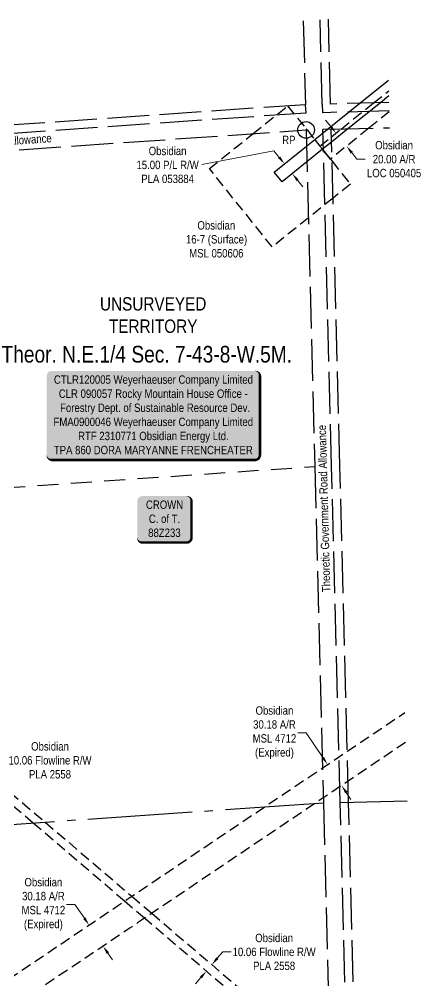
# Model space of a CAD drawing. Extents: x 624075 to 630566, y 5837004 to 5843820.
# Drawn here: x 625485 to 625965, y 5839336 to 5840485 of the extents above; entities that cross this region are included whole.
import ezdxf
from ezdxf.enums import TextEntityAlignment as Align

# ---------------------------------------------------------------- set-up
doc = ezdxf.new("R2010")
doc.units = 0
doc.header["$LTSCALE"] = 5
doc.header["$PDSIZE"] = 0.5
for name, pattern in [('foc-ACCESSROAD', [3.75, 2.5, -1.25]), ('foc-LSD', [8, 5, -3]), ('foc-QUARTERLINE', [33, 25, -3, 2, -3]), ('foc-UNSURVEYED', [12.5, 10, -2.5])]:
    doc.linetypes.add(name, pattern=pattern)
doc.layers.get('Defpoints').update_dxf_attribs({"color": 9})
for name, color, linetype in [('35', 37, 'Continuous'), ('AS-OWNER', 7, 'Continuous'), ('AS-SURFACE IMPACT', 7, 'Continuous'), ('C-AR', 13, 'foc-ACCESSROAD'), ('C-RW', 13, 'Continuous'), ('C-SYMBOL', 7, 'Continuous'), ('C-WS', 13, 'foc-ACCESSROAD'), ('C-WS-S', 13, 'Continuous'), ('L-ROAD-T', 7, 'Continuous'), ('L-SECQ', 8, 'foc-QUARTERLINE'), ('L-SECTION-LSD', 7, 'foc-LSD'), ('L-UNS-T', 3, 'Continuous'), ('L-USEC', 7, 'foc-UNSURVEYED')]:
    doc.layers.add(name, color=color, linetype=linetype)
doc.layers.add('C-RW-T', color=13, linetype='Continuous', lineweight=9)
doc.layers.add('C-WS-T', color=13, linetype='Continuous', lineweight=9)
doc.styles.add('175L', font='ARIALN.TTF', dxfattribs={"height": 20})
doc.styles.add('80', font='ARIALN.TTF', dxfattribs={"height": 10})
doc.styles.add('80CG', font='ARIALN.TTF', dxfattribs={"height": 10})
doc.styles.add('80L', font='ARIALN.TTF', dxfattribs={"height": 10})
doc.dimstyles.new('Compass 5 000', dxfattribs={"dimscale": 5, "dimtxt": 9, "dimasz": 2, "dimexe": 0.2, "dimexo": 0.0625, "dimgap": 0.5, "dimtad": 0, "dimtih": 1, "dimtoh": 1, "dimzin": 0, "dimdsep": 46, "dimtxsty": '80CG', "dimcen": 0.1, "dimse1": 1, "dimse2": 1, "dimclrd": 256, "dimclrt": 256, "dimaunit": 1, "dimadec": 4, "dimazin": 0, "dimtfac": 0.06, "dimtofl": 0, "dimtmove": 0, "dimatfit": 1, "dimfxl": 0.2, "dimtolj": 1, "dimtzin": 0, "dimlwd": -1, "dimarcsym": 0})

# ---------------------------------------------------------------- blocks, each defined once
blk = doc.blocks.new('*D58')
at = {"layer": 'C-WS-T', "transparency": 16777216}
for p, q in [((625551.4, 5839427), (625541.4, 5839427)), ((625562.6, 5839410.5), (625551.4, 5839427)), ((625590.6, 5839368.8), (625596.2, 5839360.5))]:
    blk.add_line(p, q, dxfattribs=at)
for points in [[(625564, 5839411.4), (625561.2, 5839409.5), (625568.2, 5839402.2)], [(625592, 5839369.8), (625589.2, 5839367.9), (625585, 5839377.1)]]:
    blk.add_solid(points, dxfattribs=at)
at = {"layer": 'Defpoints', "color": 0, "transparency": 16777216}
for p in [(625547.5, 5839388.3), (625585, 5839377.1), (625564.4, 5839363.2)]:
    blk.add_point(p, dxfattribs=at)
at = {"layer": 'C-WS-T', "transparency": 16777216, "insert": (625513.6, 5839427), "char_height": 10, "attachment_point": 5, "style": '80CG'}
blk.add_mtext('\\A1;Obsidian\\P30.18 A/R\\PMSL 4712\\P(Expired)', dxfattribs=at)
blk = doc.blocks.new('*D59')
at = {"layer": 'C-WS-T', "transparency": 16777216}
for p, q in [((625721.6, 5839362.5), (625728.1, 5839370.1)), ((625728.1, 5839370.1), (625738.1, 5839370.1)), ((625702.1, 5839339.6), (625695.6, 5839332))]:
    blk.add_line(p, q, dxfattribs=at)
for points in [[(625720.3, 5839363.6), (625722.9, 5839361.5), (625715.1, 5839354.9)], [(625700.8, 5839340.7), (625703.3, 5839338.5), (625708.6, 5839347.2)]]:
    blk.add_solid(points, dxfattribs=at)
at = {"layer": 'Defpoints', "color": 0, "transparency": 16777216}
for p in [(625708.6, 5839347.2), (625771.4, 5839306.8), (625764.9, 5839299.2)]:
    blk.add_point(p, dxfattribs=at)
at = {"layer": 'C-WS-T', "transparency": 16777216, "insert": (625789.6, 5839370.1), "char_height": 10, "attachment_point": 5, "style": '80CG'}
blk.add_mtext('\\A1;Obsidian\\P10.06 Flowline R/W\\PPLA 2558', dxfattribs=at)
blk = doc.blocks.new('*D60')
at = {"layer": 'C-WS-T', "transparency": 16777216}
for p, q in [((625453.5, 5839591.4), (625460, 5839599)), ((625460, 5839599), (625470, 5839599)), ((625434, 5839568.5), (625427.5, 5839560.9))]:
    blk.add_line(p, q, dxfattribs=at)
for points in [[(625452.3, 5839592.5), (625454.8, 5839590.3), (625447, 5839583.8)], [(625432.7, 5839569.6), (625435.2, 5839567.4), (625440.5, 5839576.1)]]:
    blk.add_solid(points, dxfattribs=at)
at = {"layer": 'Defpoints', "color": 0, "transparency": 16777216}
for p in [(625426.1, 5839601.7), (625419.5, 5839594), (625440.5, 5839576.1)]:
    blk.add_point(p, dxfattribs=at)
at = {"layer": 'C-WS-T', "transparency": 16777216, "insert": (625521.5, 5839599), "char_height": 10, "attachment_point": 5, "style": '80CG'}
blk.add_mtext('\\A1;Obsidian\\P10.06 Flowline R/W\\PPLA 2558', dxfattribs=at)
blk = doc.blocks.new('*D111')
at = {"layer": 'C-RW-T', "transparency": 16777216}
for p, q in [((625857.4, 5840356.3), (625851.1, 5840364.1)), ((625882.5, 5840325.2), (625888.7, 5840317.4)), ((625888.7, 5840317.4), (625898.7, 5840317.4))]:
    blk.add_line(p, q, dxfattribs=at)
for points in [[(625858.7, 5840357.4), (625856.1, 5840355.3), (625863.6, 5840348.6)], [(625883.8, 5840326.2), (625881.2, 5840324.1), (625876.2, 5840333)]]:
    blk.add_solid(points, dxfattribs=at)
at = {"layer": 'Defpoints', "color": 0, "transparency": 16777216}
for p in [(625863.3, 5840348.3), (625875.8, 5840332.7), (625876.2, 5840333)]:
    blk.add_point(p, dxfattribs=at)
at = {"layer": 'C-RW-T', "transparency": 16777216, "insert": (625933.1, 5840317.4), "char_height": 10, "attachment_point": 5, "style": '80CG'}
blk.add_mtext('\\A1;Obsidian\\P20.00 A/R\\PLOC 050405', dxfattribs=at)
blk = doc.blocks.new('*D112')
at = {"layer": 'C-RW-T', "transparency": 16777216}
for p, q in [((625827.9, 5839632.1), (625817.9, 5839632.1)), ((625847.9, 5839602.3), (625827.9, 5839632.1)), ((625875.9, 5839560.7), (625881.5, 5839552.4))]:
    blk.add_line(p, q, dxfattribs=at)
for points in [[(625849.3, 5839603.3), (625846.5, 5839601.4), (625853.5, 5839594)], [(625877.3, 5839561.6), (625874.5, 5839559.8), (625870.3, 5839569)]]:
    blk.add_solid(points, dxfattribs=at)
at = {"layer": 'Defpoints', "color": 0, "transparency": 16777216}
for p in [(625880.5, 5839612.2), (625853.5, 5839594), (625897.3, 5839587.1)]:
    blk.add_point(p, dxfattribs=at)
at = {"layer": 'C-RW-T', "transparency": 16777216, "insert": (625790, 5839632.1), "char_height": 10, "attachment_point": 5, "style": '80CG'}
blk.add_mtext('\\A1;Obsidian\\P30.18 A/R\\PMSL 4712\\P(Expired)', dxfattribs=at)
blk = doc.blocks.new('*U130')
h = blk.add_hatch(color=255)
edge = h.paths.add_edge_path()
edge.add_line((-26.5, -28.5), (26.5, -28.5))
edge.add_arc((26.5, -22.5), 6, 270, 360)
edge.add_line((32.5, -22.5), (32.5, 21))
edge.add_arc((26.5, 21), 6, 0, 90)
edge.add_line((26.5, 27), (-26.5, 27))
edge.add_arc((-26.5, 21), 6, 90, 180)
edge.add_line((-32.5, 21), (-32.5, -22.5))
edge.add_arc((-26.5, -22.5), 6, 180, 270)
at = {"color": 14, "flags": 128}
blk.add_lwpolyline([(-26.5, -28.5, 3, 3, 0), (26.5, -28.5, 3, 3, 0.414214), (32.5, -22.5, 3, 3, 0), (32.5, 21, 3, 0, 0.414214), (26.5, 27, 0, 0, 0), (-26.5, 27, 0, 0, 0.414214), (-32.5, 21, 0, 0, 0), (-32.5, -22.5, 0, 3, 0.414214)], format="xyseb", close=True, dxfattribs=at)
at = {"color": 14, "style": '80'}
blk.add_attdef('ENTER_TEXT_001', (-26.8, -4.9), '', height=10, dxfattribs=at)
blk = doc.blocks.new('*U138')
at = {"layer": '35', "color": 3}
blk.add_circle((0, 0), 10, dxfattribs=at)
at = {"layer": '35', "color": 3, "style": '80'}
blk.add_attdef('RP_001', (-28.6, -16.9), '', height=10, dxfattribs=at)
blk = doc.blocks.new('*U139')
h = blk.add_hatch(color=255)
edge = h.paths.add_edge_path()
edge.add_line((-121.5, -54), (121.5, -54))
edge.add_arc((121.5, -48), 6, 270, 360)
edge.add_line((127.5, -48), (127.5, 46.5))
edge.add_arc((121.5, 46.5), 6, 0, 90)
edge.add_line((121.5, 52.5), (-121.5, 52.5))
edge.add_arc((-121.5, 46.5), 6, 90, 180)
edge.add_line((-127.5, 46.5), (-127.5, -48))
edge.add_arc((-121.5, -48), 6, 180, 270)
at = {"color": 44, "flags": 128}
blk.add_lwpolyline([(-121.5, -54, 3, 3, 0), (121.5, -54, 3, 3, 0.414214), (127.5, -48, 3, 3, 0), (127.5, 46.5, 3, 0, 0.414214), (121.5, 52.5, 0, 0, 0), (-121.5, 52.5, 0, 0, 0.414214), (-127.5, 46.5, 0, 0, 0), (-127.5, -48, 0, 3, 0.414214)], format="xyseb", close=True, dxfattribs=at)
at = {"color": 44, "style": '80'}
blk.add_attdef('ENTER_TEXT_001', (-36, -5), '', height=10, dxfattribs=at)

msp = doc.modelspace()

# ---------------------------------------------------------------- linework, layer by layer
at = {"layer": 'C-AR'}
for points in [[(625927.297, 5840374.06), (625902.739, 5840354.307), (625858.863, 5840319.02), (625856.916, 5840317.454), (625851.12, 5840324.683), (625847.991, 5840328.586), (625847.527, 5840329.165), (625844.398, 5840333.067), (625858.212, 5840344.178), (625869.718, 5840353.432), (625908.516, 5840384.635), (625926.646, 5840399.217)], [(625959.388, 5839133.079), (625887.953, 5839194.075), (625857.097, 5839220.417), (625634.533, 5839410.425), (625610.696, 5839430.777), (625501.349, 5839524.133), (625309.284, 5839688.115), (625317.155, 5839694.671), (625515.747, 5839525.13), (625619.407, 5839436.636), (625643.246, 5839416.284), (625856.745, 5839234.027), (625887.601, 5839207.687), (625959.035, 5839146.702)]]:
    msp.add_lwpolyline(points, dxfattribs=at)
at = {"layer": 'C-AR', "flags": 128}
msp.add_lwpolyline([(625946.786, 5839620.403), (625878.122, 5839574.23), (625848.463, 5839554.287), (625838.333, 5839547.476), (625643.246, 5839416.284), (625634.533, 5839410.425), (625626.039, 5839404.713), (625617.326, 5839398.854), (625496.516, 5839317.622), (625472.541, 5839301.499), (625434.192, 5839275.711), (625432.216, 5839274.383), (625424.704, 5839269.331), (625413.136, 5839297.937), (625413.599, 5839298.249), (625451.95, 5839324.035), (625593.488, 5839419.207), (625602.2, 5839425.064), (625610.696, 5839430.777), (625619.407, 5839436.636), (625778.013, 5839543.296), (625847.538, 5839590.049), (625877.197, 5839609.993), (625945.861, 5839656.166)], dxfattribs=at)
at = {"layer": 'C-RW'}
msp.add_lwpolyline([(625926.809, 5840392.928), (625916.77, 5840384.854), (625877.972, 5840353.651), (625858.375, 5840337.889), (625847.527, 5840329.165), (625828.815, 5840314.115), (625799.073, 5840290.196), (625789.676, 5840301.88), (625828.328, 5840332.966), (625838.147, 5840340.864), (625853.229, 5840352.995), (625892.03, 5840384.198), (625926.322, 5840411.778)], dxfattribs=at)
at = {"layer": 'C-RW-T'}
for p, q in [((625789.435, 5840327.352), (625703.094, 5840311.14)), ((625795.702, 5840319.559), (625789.435, 5840327.352)), ((625817.634, 5840292.29), (625823.901, 5840284.498))]:
    msp.add_line(p, q, dxfattribs=at)
for points in [[(625797.001, 5840320.604), (625794.404, 5840318.515), (625801.969, 5840311.767)], [(625818.933, 5840293.335), (625816.335, 5840291.246), (625811.367, 5840300.083)]]:
    msp.add_solid(points, dxfattribs=at)
at = {"layer": 'C-WS'}
msp.add_lwpolyline([(625830.546, 5840247.182), (625787.266, 5840212.485), (625712.207, 5840306.112), (625764.357, 5840347.92), (625805.789, 5840381.029), (625827.789, 5840353.784), (625828.944, 5840352.35), (625838.147, 5840340.864), (625838.602, 5840340.297), (625844.398, 5840333.067), (625847.527, 5840329.165), (625847.991, 5840328.586), (625851.12, 5840324.683), (625856.916, 5840317.454), (625858.97, 5840314.892), (625880.894, 5840287.544), (625860.108, 5840270.88), (625830.546, 5840247.182)], close=True, dxfattribs=at)
at = {"layer": 'L-SECQ'}
for p, q in [((625072.96, 5839494.915), (625848.62, 5839548.191)), ((625868.718, 5839548.731), (625948.585, 5839550.848))]:
    msp.add_line(p, q, dxfattribs=at)
at = {"layer": 'L-SECTION-LSD', "flags": 128}
msp.add_lwpolyline([(625027.762, 5839894.367), (625838.225, 5839950.255)], dxfattribs=at)
at = {"layer": 'L-USEC'}
for p, q in [((625824.459, 5840482.534), (625827.046, 5840382.504)), ((625847.144, 5840383.016), (625844.535, 5840483.924)), ((625857.201, 5840383.276), (625854.58, 5840484.62)), ((625827.046, 5840382.504), (625421.647, 5840354.435)), ((625927.011, 5840385.131), (625857.201, 5840383.276)), ((625827.741, 5840372.468), (625422.342, 5840344.399)), ((625927.271, 5840375.075), (625857.468, 5840373.22)), ((625422.427, 5840324.251), (625827.827, 5840352.32)), ((625827.827, 5840352.32), (625838.225, 5839950.255)), ((625858.321, 5839950.798), (625847.924, 5840352.861)), ((625857.981, 5840353.121), (625927.79, 5840354.976)), ((625868.378, 5839951.058), (625857.981, 5840353.121)), ((625838.225, 5839950.255), (625848.621, 5839548.19)), ((625868.718, 5839548.731), (625858.321, 5839950.798)), ((625878.775, 5839548.991), (625868.378, 5839951.058)), ((625848.621, 5839548.19), (625859.017, 5839146.126)), ((625879.115, 5839146.667), (625868.718, 5839548.731)), ((625889.172, 5839146.927), (625878.775, 5839548.991))]:
    msp.add_line(p, q, dxfattribs=at)
at = {"layer": 'L-USEC', "flags": 128}
for points in [[(625827.741, 5840372.468), (625827.046, 5840382.504)], [(625847.144, 5840383.016), (625847.404, 5840372.959)], [(625857.468, 5840373.22), (625847.404, 5840372.959)], [(625857.981, 5840353.121), (625847.924, 5840352.861)]]:
    msp.add_lwpolyline(points, dxfattribs=at)

# ---------------------------------------------------------------- block references
at = {"layer": '35', "xscale": 0.999643, "yscale": 0.999643, "zscale": 0.999643}
msp.add_blockref('*U138', (625827.827, 5840352.32), dxfattribs=at).add_auto_attribs({'RP_001': 'RP'})
at = {"layer": 'AS-OWNER'}
ref = msp.add_blockref('*U130', (625658.333, 5839887.781), dxfattribs=at)
ref.add_attrib('ENTER_TEXT_001', 'CROWN', (625636.273, 5839899.553), dxfattribs={"layer": '0', "color": 14, "height": 10, "style": '80'})
ref.add_attrib('ENTER_TEXT_002', 'C. of T.', (625639.769, 5839882.709), dxfattribs={"layer": '0', "color": 14, "height": 10, "style": '80'})
ref.add_attrib('ENTER_TEXT_003', '88Z233', (625638.95, 5839866.002), dxfattribs={"layer": '0', "color": 14, "height": 10, "style": '80'})
at = {"layer": 'AS-SURFACE IMPACT'}
ref = msp.add_blockref('*U139', (625645.131, 5840011.956), dxfattribs=at)
ref.add_attrib('ENTER_TEXT_001', 'CTLR120005 Weyerhaeuser Company Limited', (625526.209, 5840049.063), dxfattribs={"layer": '0', "color": 44, "height": 10, "style": '80'})
ref.add_attrib('ENTER_TEXT_002', 'CLR 090057 Rocky Mountain House Office -', (625532.01, 5840032.219), dxfattribs={"layer": '0', "color": 44, "height": 10, "style": '80'})
ref.add_attrib('ENTER_TEXT_003', ' Forestry Dept. of Sustainable Resource Dev.', (625530.367, 5840015.375), dxfattribs={"layer": '0', "color": 44, "height": 10, "style": '80'})
ref.add_attrib('ENTER_TEXT_004', 'FMA0900046 Weyerhaeuser Company Limited', (625525.677, 5839998.531), dxfattribs={"layer": '0', "color": 44, "height": 10, "style": '80'})
ref.add_attrib('ENTER_TEXT_005', 'RTF 2310771 Obsidian Energy Ltd.', (625555.066, 5839981.687), dxfattribs={"layer": '0', "color": 44, "height": 10, "style": '80'})
ref.add_attrib('ENTER_TEXT_006', 'TPA 860 DORA MARYANNE FRENCHEATER', (625526.055, 5839964.843), dxfattribs={"layer": '0', "color": 44, "height": 10, "style": '80'})

# ---------------------------------------------------------------- texts
at = {"layer": 'C-RW-T', "insert": (625662.178, 5840310.48), "char_height": 10, "attachment_point": 5, "style": '80CG'}
msp.add_mtext('\\A1;Obsidian\\P15.00 P/L R/W\\PPLA 053884', dxfattribs=at)
at = {"layer": 'C-SYMBOL', "color": 3, "style": '175L'}
msp.add_text('Theor. N.E.1/4 Sec. 7-43-8-W.5M.', height=20, dxfattribs=at).set_placement((625637.267, 5840068.354), align=Align.BOTTOM_CENTER)
at = {"layer": 'C-WS-S', "insert": (625680.142, 5840243.321), "char_height": 10, "attachment_point": 1, "style": '80L'}
msp.add_mtext_dynamic_manual_height_columns('\\pi17.721;Obsidian\\P\\pi3.99;16-7 (Surface)\\P\\pi7.8542;MSL 050606', width=79.27596, gutter_width=50, heights=[0], dxfattribs=at)
at = {"layer": 'L-ROAD-T', "style": '80L'}
for rotation, p in [(3.960483, (625423.738, 5840335.832)), (91.551424, (625849.237, 5839899.924))]:
    msp.add_text('Theoretic Government Road Allowance', height=10, rotation=rotation, dxfattribs=at).set_placement(p, align=Align.MIDDLE_CENTER)
at = {"layer": 'L-UNS-T', "color": 3, "insert": (625644.909, 5840131.06), "char_height": 16, "attachment_point": 5, "style": '80L'}
msp.add_mtext_dynamic_manual_height_columns('UNSURVEYED TERRITORY', width=126.41375, gutter_width=47.5, heights=[0], dxfattribs=at)

# ---------------------------------------------------------------- dimensions: what is measured, and where the dimension line sits
at = {"layer": 'C-RW-T'}
dim = msp.add_aligned_dim(p1=(625863.294, 5840348.265), p2=(625875.836, 5840332.671), distance=0.455, text='Obsidian\\P20.00 A/R\\PLOC 050405', dimstyle='Compass 5 000', dxfattribs=at)
dim.commit()
dim.dimension.update_dxf_attribs({"geometry": '*D111', "text_midpoint": (625933.06, 5840317.371)})
dim = msp.add_linear_dim(base=(625853.481, 5839594.045), p1=(625897.301, 5839587.127), p2=(625880.452, 5839612.182), angle=123.918912, text='Obsidian\\P30.18 A/R\\PMSL 4712\\P(Expired)', dimstyle='Compass 5 000', dxfattribs=at)
dim.commit()
dim.dimension.update_dxf_attribs({"geometry": '*D112', "text_midpoint": (625789.989, 5839632.129), "dimtype": 161})
at = {"layer": 'C-WS-T', "color": 1}
for base, p1, p2, angle, text, picture, middle in [((625440.468, 5839576.092), (625426.082, 5839601.678), (625419.512, 5839593.983), 229.511773, 'Obsidian\\P10.06 Flowline R/W\\PPLA 2558', '*D60', (625521.518, 5839598.998)), ((625585.009, 5839377.124), (625547.505, 5839388.287), (625564.351, 5839363.234), 303.916922, 'Obsidian\\P30.18 A/R\\PMSL 4712\\P(Expired)', '*D58', (625513.557, 5839427.049)), ((625708.553, 5839347.233), (625771.444, 5839306.846), (625764.874, 5839299.15), 229.511773, 'Obsidian\\P10.06 Flowline R/W\\PPLA 2558', '*D59', (625789.603, 5839370.139))]:
    dim = msp.add_linear_dim(base=base, p1=p1, p2=p2, angle=angle, text=text, dimstyle='Compass 5 000', dxfattribs=at)
    dim.commit()
    dim.dimension.update_dxf_attribs({"geometry": picture, "text_midpoint": middle, "dimtype": 161})

doc.saveas('drawing.dxf')
